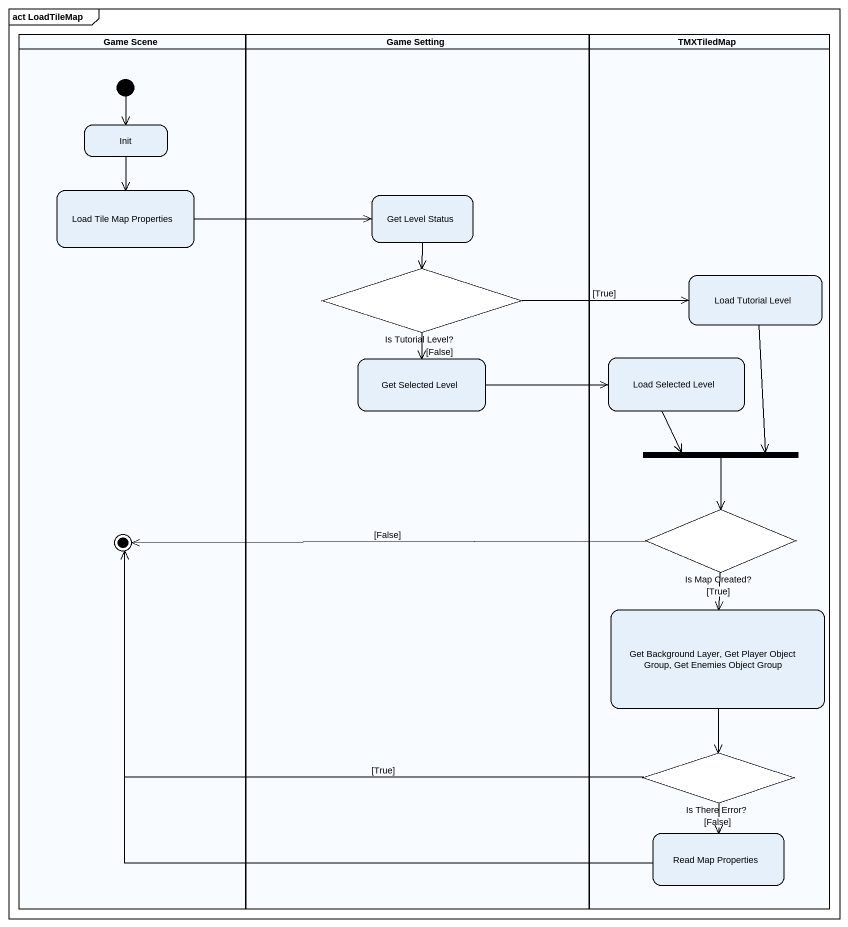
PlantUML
@startuml
mainframe act LoadTileMap
hide empty description
state "Game Scene" as Game_Scene <<partition>> {
  state Init
  state "Load Tile Map Properties" as Load_Tile_Map_Properties
  state final1 <<end>>
  [*] --> Init
}
state "Game Setting" as Game_Setting <<partition>> {
  state "Get Level Status" as Get_Level_Status
  state "Is Tutorial Level?" as Is_Tutorial_Level <<choice>>
  state "Get Selected Level" as Get_Selected_Level
}
state TMXTiledMap <<partition>> {
  state "Load Tutorial Level" as Load_Tutorial_Level
  state "Load Selected Level" as Load_Selected_Level
  state fork1 <<join>>
  state "Is Map Created?" as Is_Map_Created <<choice>>
  state "Get Background Layer, Get Player Object Group, Get Enemies Object Group" as Get_Background_Layer_Get
  state "Is There Error?" as Is_There_Error <<choice>>
  state "Read Map Properties" as Read_Map_Properties
}
Init --> Load_Tile_Map_Properties
Load_Tile_Map_Properties -right-> Get_Level_Status
Get_Level_Status --> Is_Tutorial_Level
Is_Tutorial_Level -right-> Load_Tutorial_Level : [True]
Is_Tutorial_Level --> Get_Selected_Level : [False]
Load_Tutorial_Level --> fork1
Get_Selected_Level -right-> Load_Selected_Level
Load_Selected_Level --> fork1
fork1 --> Is_Map_Created
Is_Map_Created -left-> final1 : [False]
Is_Map_Created --> Get_Background_Layer_Get : [True]
Get_Background_Layer_Get --> Is_There_Error
Is_There_Error -left-> final1 : [True]
Is_There_Error --> Read_Map_Properties : [False]
Read_Map_Properties -left-> final1
@enduml
